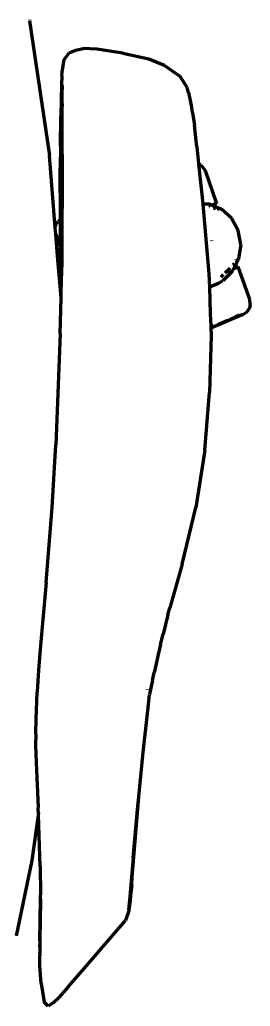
# Model space of a CAD drawing. Header units: millimetres. Extents: x 4307 to 31003, y 2809 to 20009.
# Drawn here: x 12992.7 to 13075.6, y 12029.8 to 12385.3 of the extents above; entities that cross this region are included whole.
import ezdxf

# ---------------------------------------------------------------- set-up
doc = ezdxf.new("R2010")
doc.units = ezdxf.units.MM
doc.layers.add('ProfileEdges', color=7, linetype='Continuous')

msp = doc.modelspace()

# ---------------------------------------------------------------- linework, layer by layer
at = {"layer": 'ProfileEdges', "lineweight": 211}
for p, q in [((12996.15, 12385.26), (12996.18, 12385.06)), ((12996.2, 12384.91), (13003.31, 12336.36)), ((13012.85, 12374.27), (13015.51, 12374.85)), ((13020.44, 12374.65), (13015.51, 12374.85)), ((13029.71, 12373.26), (13020.44, 12374.65)), ((13008.62, 12370.96), (13010.42, 12373.29)), ((13010.42, 12373.29), (13012.85, 12374.27)), ((13029.71, 12373.26), (13039.09, 12371.21)), ((13039.09, 12371.21), (13044.37, 12369.01)), ((13007.89, 12366.34), (13008.62, 12370.96)), ((13044.49, 12368.93), (13044.37, 12369.01)), ((13050.37, 12364.81), (13044.49, 12368.93)), ((13007.84, 12365.16), (13007.73, 12361.65)), ((13007.84, 12365.16), (13007.89, 12366.34)), ((13052.35, 12361.77), (13050.37, 12364.81)), ((13007.73, 12361.65), (13007.58, 12356.48)), ((13007.86, 12361.78), (13007.88, 12361.56)), ((13007.88, 12361.56), (13007.9, 12360.06)), ((13007.94, 12361.25), (13007.88, 12361.56)), ((13052.92, 12360.84), (13052.35, 12361.77)), ((13053.43, 12359), (13052.92, 12360.84)), ((13007.88, 12355.08), (13007.9, 12360.06)), ((13053.43, 12359), (13054, 12356.17)), ((13007.58, 12356.48), (13007.46, 12350.37)), ((13007.88, 12355.08), (13007.86, 12352.7)), ((13054, 12356.17), (13054.42, 12353.74)), ((13054.42, 12353.74), (13054.64, 12352.44)), ((13007.41, 12346.73), (13007.46, 12350.37)), ((13007.86, 12352.7), (13007.9, 12320.83)), ((13054.64, 12352.44), (13054.8, 12351.54)), ((13054.8, 12351.54), (13055.15, 12349.53)), ((13007.35, 12343.23), (13007.41, 12346.73)), ((13055.15, 12349.53), (13055.53, 12347.17)), ((13056.39, 12339.5), (13055.53, 12347.17)), ((13007.31, 12339.84), (13007.35, 12343.23)), ((13007.31, 12339.84), (13007.23, 12331.88)), ((13056.39, 12339.5), (13057.05, 12333.34)), ((13005.45, 12310.39), (13003.31, 12336.36)), ((13057.96, 12332.88), (13057.05, 12333.34)), ((13057.05, 12333.34), (13058.58, 12319.02)), ((13057.96, 12332.88), (13059.4, 12330.92)), ((13007.19, 12322.84), (13007.23, 12331.88)), ((13059.4, 12330.92), (13063.42, 12319.1)), ((13007.19, 12322.84), (13007.19, 12313.19)), ((13007.9, 12320.83), (13007.86, 12313.57)), ((13058.58, 12319.02), (13058.6, 12318.76)), ((13060.77, 12318.8), (13058.6, 12318.76)), ((13058.6, 12318.76), (13060.74, 12293.71)), ((13061.78, 12318.38), (13060.77, 12318.8)), ((13060.87, 12318.01), (13060.92, 12318.01)), ((13060.95, 12318.03), (13060.92, 12318.01)), ((13061.78, 12318.38), (13061.56, 12318.28)), ((13062.97, 12318.88), (13061.78, 12318.38)), ((13063.6, 12317.62), (13061.78, 12318.38)), ((13063.42, 12319.1), (13062.97, 12318.88)), ((13063.6, 12317.62), (13063.9, 12317.75)), ((13063.9, 12317.75), (13064, 12317.45)), ((13063.02, 12317.38), (13062.29, 12317.07)), ((13063.29, 12317.49), (13063.49, 12317.58)), ((13063.49, 12317.58), (13063.6, 12317.62)), ((13064, 12317.45), (13063.6, 12317.62)), ((13064, 12317.45), (13064.13, 12317.1)), ((13065.23, 12316.94), (13064, 12317.45)), ((13064.18, 12316.96), (13064.34, 12316.48)), ((13068.88, 12313.8), (13065.23, 12316.94)), ((13005.45, 12310.39), (13005.65, 12311.37)), ((13005.65, 12311.37), (13006.36, 12312.5)), ((13007.19, 12313.19), (13006.36, 12312.5)), ((13007.19, 12312.72), (13007.15, 12303.67)), ((13007.19, 12313.19), (13007.19, 12312.72)), ((13007.52, 12313.43), (13007.78, 12313.54)), ((13007.78, 12313.54), (13007.86, 12313.57)), ((13007.86, 12313.57), (13007.79, 12301.83)), ((13007.93, 12313.63), (13007.86, 12313.57)), ((13007.86, 12313.57), (13007.93, 12313.6)), ((13071.29, 12309.34), (13068.88, 12313.8)), ((13005.65, 12307.95), (13005.45, 12310.39)), ((13005.65, 12307.95), (13007.15, 12303.67)), ((13006.41, 12298.67), (13005.65, 12307.95)), ((13072.18, 12304.23), (13071.29, 12309.34)), ((13007.15, 12303.67), (13007.14, 12302.49)), ((13061.82, 12305.56), (13061.75, 12305.75)), ((13072.18, 12304.23), (13071.44, 12299.08)), ((13007.14, 12302.49), (13007.08, 12298.93)), ((13007.47, 12302.75), (13007.79, 12301.83)), ((13007.79, 12301.83), (13007.78, 12299.21)), ((13007.79, 12301.83), (13007.86, 12301.64)), ((13006.41, 12298.67), (13007.08, 12298.93)), ((13006.96, 12292.04), (13006.41, 12298.67)), ((13007.08, 12298.93), (13006.98, 12293.12)), ((13007.65, 12299.16), (13007.78, 12299.21)), ((13007.78, 12299.21), (13007.74, 12293.02)), ((13007.78, 12299.21), (13007.84, 12299.24)), ((13069.8, 12297.17), (13069.24, 12296.94)), ((13069.68, 12295.6), (13070.66, 12297.54)), ((13070.42, 12298.89), (13070.48, 12298.69)), ((13070.66, 12297.54), (13070.79, 12297.79)), ((13070.85, 12297.62), (13070.66, 12297.54)), ((13070.79, 12297.79), (13071.44, 12299.08)), ((13070.79, 12297.79), (13070.85, 12297.62)), ((13006.98, 12293.12), (13006.96, 12292.04)), ((13007.53, 12285.06), (13007.74, 12293.02)), ((13060.74, 12293.71), (13060.9, 12289.01)), ((13065.09, 12292.55), (13066, 12293.42)), ((13069.14, 12294.53), (13065.7, 12291.22)), ((13066.62, 12294.01), (13067.14, 12294.52)), ((13066.77, 12294.38), (13066.75, 12294.35)), ((13067.14, 12294.52), (13066.77, 12294.38)), ((13067.14, 12294.52), (13067.17, 12294.54)), ((13067.17, 12294.54), (13068.12, 12295.45)), ((13067.43, 12294.62), (13067.17, 12294.54)), ((13067.59, 12294.69), (13067.43, 12294.62)), ((13068.04, 12294.88), (13067.59, 12294.69)), ((13068.04, 12294.88), (13068.19, 12294.97)), ((13068.12, 12295.45), (13068.34, 12295.89)), ((13069.14, 12294.53), (13069.68, 12295.6)), ((13069.68, 12295.6), (13070.83, 12296.09)), ((13071.3, 12296.25), (13070.83, 12296.09)), ((13075.42, 12284.48), (13071.3, 12296.25)), ((13007.53, 12285.06), (13006.96, 12292.04)), ((13064.04, 12290.22), (13061.88, 12289.27)), ((13062.66, 12289.69), (13064.04, 12290.22)), ((13064.04, 12290.22), (13065.59, 12291.12)), ((13065.7, 12291.22), (13065.59, 12291.12)), ((13060.9, 12289.01), (13061.58, 12289.28)), ((13061.49, 12289.16), (13060.9, 12288.87)), ((13061.19, 12289.08), (13060.9, 12289.01)), ((13060.9, 12289.01), (13060.9, 12288.87)), ((13060.9, 12288.87), (13061.23, 12279.31)), ((13061.88, 12289.27), (13061.49, 12289.16)), ((13007.22, 12272.18), (13007.53, 12285.06)), ((13075.61, 12282.66), (13075.33, 12281.31)), ((13075.61, 12282.66), (13075.42, 12284.48)), ((13061.23, 12279.31), (13061.71, 12279.51)), ((13061.23, 12279.31), (13061.38, 12274.97)), ((13072.75, 12278.89), (13061.4, 12274.1)), ((13071.76, 12278.83), (13070.13, 12278.09)), ((13071.76, 12278.83), (13071.74, 12279.1)), ((13072.14, 12279.41), (13072.34, 12279.08)), ((13072.75, 12278.89), (13072.78, 12278.93)), ((13073.11, 12279.04), (13072.78, 12278.93)), ((13074.11, 12279.68), (13073.11, 12279.04)), ((13075.33, 12281.31), (13074.11, 12279.68)), ((13061.38, 12274.97), (13062.27, 12275.35)), ((13064.17, 12275.58), (13067.5, 12276.98)), ((13068.51, 12277.41), (13070.13, 12278.09)), ((13007.22, 12272.18), (13005.61, 12232.1)), ((13061.49, 12271.54), (13060.95, 12250.9)), ((13061.38, 12274.97), (13061.39, 12274.4)), ((13061.39, 12274.4), (13061.91, 12274.62)), ((13061.39, 12274.4), (13061.4, 12274.1)), ((13061.4, 12274.1), (13061.49, 12271.54)), ((13059.22, 12230.19), (13060.95, 12250.9)), ((13004.37, 12209.5), (13005.61, 12232.1)), ((13059.22, 12230.19), (13056.02, 12209.55)), ((13002.19, 12182.46), (13004.37, 12209.5)), ((13051.11, 12189.1), (13056.02, 12209.55)), ((13051.11, 12189.1), (13046.64, 12173.35)), ((13002.19, 12182.46), (13000.18, 12159.81)), ((13045.99, 12170.8), (13046.64, 12173.35)), ((13045.99, 12170.8), (13044.26, 12163.91)), ((13043.34, 12160.09), (13044.26, 12163.91)), ((13000.18, 12159.81), (12999.42, 12150.89)), ((13043.34, 12160.09), (13042.49, 12156.52)), ((13042.49, 12156.52), (13041.72, 12153.17)), ((12999.42, 12150.89), (12998.97, 12143.11)), ((13041.72, 12153.17), (13041.02, 12150.06)), ((13040.4, 12147.19), (13039.86, 12144.55)), ((13040.4, 12147.19), (13041.02, 12150.06)), ((13038.53, 12143.88), (13038.53, 12143.83)), ((13039.86, 12144.55), (13039.39, 12142.14)), ((12998.67, 12136.33), (12998.97, 12143.11)), ((13038.71, 12136.38), (13039.39, 12142.14)), ((12998.42, 12127.81), (12998.57, 12133.32)), ((12998.57, 12133.32), (12998.67, 12136.33)), ((13037.12, 12121.38), (13038.71, 12136.38)), ((12998.42, 12127.81), (12998.36, 12123.82)), ((12998.36, 12123.82), (12998.58, 12117.59)), ((13035.49, 12105.18), (13037.12, 12121.38)), ((12998.58, 12117.59), (12999.26, 12101.36)), ((13033.16, 12076.23), (13035.49, 12105.18)), ((13035.18, 12102.04), (13035.49, 12105.18)), ((12999.35, 12098.59), (12999.26, 12101.36)), ((13033.45, 12083.26), (13035.18, 12102.04)), ((12997.07, 12082.35), (12999.35, 12098.59)), ((12999.35, 12098.59), (12999.49, 12099.59)), ((12999.97, 12080.22), (12999.35, 12098.59)), ((13033.45, 12083.26), (13032.24, 12069.31)), ((12991.47, 12055.11), (12997.07, 12082.35)), ((12999.97, 12080.22), (13000.12, 12069.89)), ((13032.94, 12073.35), (13033.16, 12076.23)), ((13032.94, 12073.35), (13032.68, 12070.79)), ((13000.1, 12068.35), (13000.12, 12069.89)), ((13032.24, 12069.31), (13031.84, 12064.48)), ((13032.68, 12070.79), (13032.23, 12066.75)), ((12999.89, 12053.38), (13000.1, 12068.35)), ((13000.1, 12068.35), (13000.15, 12064.38)), ((13032.07, 12065.43), (13031.88, 12064.19)), ((13032.23, 12066.75), (13032.07, 12065.43)), ((12999.96, 12049.94), (13000.15, 12064.38)), ((13031.88, 12064.19), (13030.68, 12060.68)), ((13016.66, 12044.34), (13030.68, 12060.68)), ((12999.89, 12053.38), (12999.89, 12051.89)), ((12999.96, 12049.94), (12999.89, 12051.89)), ((12999.93, 12047.31), (12999.94, 12047.92)), ((12999.94, 12048.67), (12999.96, 12049.51)), ((12999.94, 12048.67), (12999.94, 12048.06)), ((12999.94, 12047.92), (12999.94, 12048.06)), ((12999.96, 12049.51), (12999.96, 12049.94)), ((12999.91, 12044.87), (12999.93, 12047.19)), ((12999.93, 12044.5), (12999.91, 12044.87)), ((12999.93, 12047.19), (12999.93, 12047.31)), ((12999.93, 12044.31), (12999.93, 12044.5)), ((13000.41, 12038.01), (12999.93, 12044.31)), ((13010.2, 12036.87), (13016.66, 12044.34)), ((13000.41, 12038.01), (13001.44, 12031.25)), ((13010.2, 12036.87), (13006.69, 12032.93)), ((13002.93, 12029.77), (13001.44, 12031.25)), ((13004.7, 12031.02), (13002.93, 12029.77)), ((13004.7, 12031.02), (13006.69, 12032.93))]:
    msp.add_line(p, q, dxfattribs=at)

doc.saveas('drawing.dxf')
